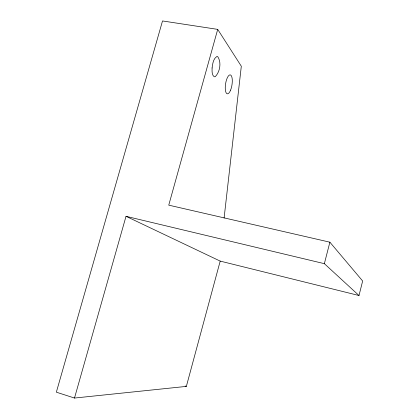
<?xml version="1.0" encoding="UTF-8"?>
<svg xmlns="http://www.w3.org/2000/svg" width="419" height="419" viewBox="0 0 419 419"><rect width="100%" height="100%" fill="white"/><g stroke="black" fill="none" stroke-linecap="round" stroke-linejoin="round"><path stroke-width="0.63" d="M224.102 218.063L241.313 66.223L217.707 29.382L162.52 20.95L56.35 392.179L74.493 398.05L186.355 386.397L220.2 261.105L126.025 216.309L74.493 398.05M220.2 261.105L358.999 295.526L362.65 281.002L329.884 242.187L168.747 205.153L217.707 29.382M358.999 295.526L324.364 263.671L329.884 242.187M126.025 216.309L324.364 263.671M185.109 386.014L186.355 386.397M212.087 67.957C212.108 70.874 211.6 74.755 214.193 76.761L215.151 76.75C220.027 72.047 221.646 62.258 217.707 56.617L216.749 56.56C213.103 58.953 212.684 63.997 212.087 67.957M230.591 90.137A9.595 3.247 -81.2 0 0 230.502 74.949A9.595 3.247 -81.2 0 0 225.254 87.99A9.595 3.247 -81.2 0 0 230.591 90.137"/></g></svg>
